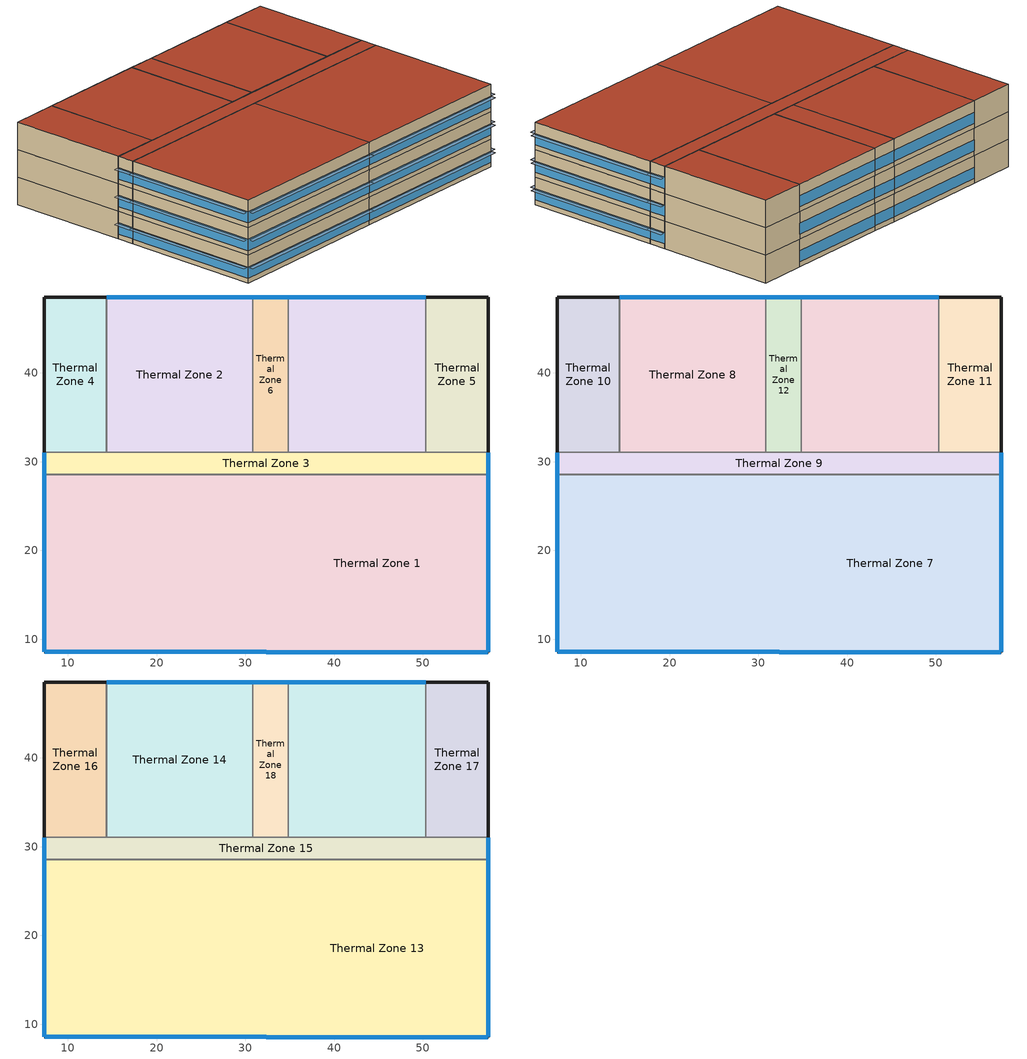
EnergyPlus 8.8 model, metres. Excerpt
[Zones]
Thermal Zone 1
 floor ground (ExtSlabCarpet 4in ClimateZone 1-8): 32.35,28.55 32.35,8.55 7.35,8.55 7.35,28.55 z0; 57.35,28.55 57.35,8.55 32.35,8.55 32.35,28.55 z0
 wall outside (WALL  C): 32.35,8.55 57.35,8.55 57.35,28.55 z0:4
 wall outside (ASHRAE 189.1-2009 ExtWall Mass ClimateZone 1): 7.35,28.55 7.35,8.55 32.35,8.55 z0:4
 wall to Thermal Zone 3 (Interior Wall): 57.35,28.55 32.35,28.55 7.35,28.55 z0:4
 window (ASHRAE 189.1-2009 ExtWindow ClimateZone 1): 57.35,8.58 57.35,28.53 / 7.37,8.55 32.32,8.55 / 7.35,28.53 7.35,8.58 / 32.37,8.55 57.32,8.55 z0.7:2.3
Thermal Zone 2
 floor ground (ExtSlabCarpet 4in ClimateZone 1-8): 30.85,48.55 30.85,31.05 14.35,31.05 14.35,48.55 z0; 50.35,48.55 50.35,31.05 34.85,31.05 34.85,48.55 z0
 wall outside (WALL  C): 30.85,48.55 14.35,48.55 / 50.35,48.55 34.85,48.55 z0:4
 wall to Thermal Zone 3 (Interior Wall): 14.35,31.05 30.85,31.05 / 34.85,31.05 50.35,31.05 z0:4
 wall to Thermal Zone 4 (Interior Wall): 14.35,48.55 14.35,31.05 z0:4
 wall to Thermal Zone 6 (Interior Wall): 30.85,31.05 30.85,48.55 / 34.85,48.55 34.85,31.05 z0:4
 wall to Thermal Zone 5 (Interior Wall): 50.35,31.05 50.35,48.55 z0:4
 window (ASHRAE 189.1-2009 ExtWindow ClimateZone 1): 30.82,48.55 14.37,48.55 z0.7:2.3; 50.32,48.55 34.87,48.55 z0.7:2.31
Thermal Zone 3
 floor ground (ExtSlabCarpet 4in ClimateZone 1-8): 57.35,31.05 57.35,28.55 7.35,28.55 7.35,31.05 z0
 wall outside (WALL  C): 57.35,28.55 57.35,31.05 / 7.35,31.05 7.35,28.55 z0:4
 wall to Thermal Zone 6 (Interior Wall): 34.85,31.05 30.85,31.05 z0:4
 wall to Thermal Zone 5 (Interior Wall): 57.35,31.05 50.35,31.05 z0:4
 wall to Thermal Zone 4 (Interior Wall): 14.35,31.05 7.35,31.05 z0:4
 window (ASHRAE 189.1-2009 ExtWindow ClimateZone 1): 57.35,28.58 57.35,31.03 / 7.35,31.03 7.35,28.58 z0.7:2.33
Thermal Zone 4
 floor ground (ExtSlabCarpet 4in ClimateZone 1-8): 14.35,48.55 14.35,31.05 7.35,31.05 7.35,48.55 z0
 wall outside (WALL  C): 14.35,48.55 7.35,48.55 7.35,31.05 z0:4
Thermal Zone 5
 floor ground (ExtSlabCarpet 4in ClimateZone 1-8): 57.35,48.55 57.35,31.05 50.35,31.05 50.35,48.55 z0
 wall outside (WALL  C): 57.35,31.05 57.35,48.55 50.35,48.55 z0:4
Thermal Zone 6
 floor ground (ExtSlabCarpet 4in ClimateZone 1-8): 34.85,48.55 34.85,31.05 30.85,31.05 30.85,48.55 z0
 wall outside (WALL  C): 34.85,48.55 30.85,48.55 z0:4
 window (ASHRAE 189.1-2009 ExtWindow ClimateZone 1): 34.82,48.55 30.87,48.55 z0.7:2.32
Thermal Zone 10
 floor to Thermal Zone 4 (Interior Floor): 14.35,48.55 14.35,31.05 7.35,31.05 7.35,48.55 z4
 wall outside (WALL  C): 14.35,48.55 7.35,48.55 7.35,31.05 z4:8
 wall to Thermal Zone 8 (Interior Wall): 14.35,31.05 14.35,48.55 z4:8
 wall to Thermal Zone 9 (Interior Wall): 7.35,31.05 14.35,31.05 z4:8
Thermal Zone 11
 floor to Thermal Zone 5 (Interior Floor): 57.35,48.55 57.35,31.05 50.35,31.05 50.35,48.55 z4
 wall outside (WALL  C): 57.35,31.05 57.35,48.55 50.35,48.55 z4:8
 wall to Thermal Zone 8 (Interior Wall): 50.35,48.55 50.35,31.05 z4:8
 wall to Thermal Zone 9 (Interior Wall): 50.35,31.05 57.35,31.05 z4:8
Thermal Zone 12
 floor to Thermal Zone 6 (Interior Floor): 34.85,48.55 34.85,31.05 30.85,31.05 30.85,48.55 z4
 wall outside (WALL  C): 34.85,48.55 30.85,48.55 z4:8
 wall to Thermal Zone 8 (Interior Wall): 34.85,31.05 34.85,48.55 / 30.85,48.55 30.85,31.05 z4:8
 wall to Thermal Zone 9 (Interior Wall): 30.85,31.05 34.85,31.05 z4:8
 window (ASHRAE 189.1-2009 ExtWindow ClimateZone 1): 34.82,48.55 30.87,48.55 z4.7:6.32
Thermal Zone 7
 floor to Thermal Zone 1 (Interior Floor): 32.35,28.55 32.35,8.55 7.35,8.55 7.35,28.55 z4; 57.35,28.55 57.35,8.55 32.35,8.55 32.35,28.55 z4
 wall outside (WALL  C): 7.35,28.55 7.35,8.55 32.35,8.55 57.35,8.55 57.35,28.55 z4:8
 wall to Thermal Zone 9 (Interior Wall): 57.35,28.55 32.35,28.55 7.35,28.55 z4:8
 window (ASHRAE 189.1-2009 ExtWindow ClimateZone 1): 7.37,8.55 32.32,8.55 / 7.35,28.53 7.35,8.58 / 32.37,8.55 57.32,8.55 / 57.35,8.58 57.35,28.53 z4.7:6.3
Thermal Zone 8
 floor to Thermal Zone 2 (Interior Floor): 30.85,48.55 30.85,31.05 14.35,31.05 14.35,48.55 z4; 50.35,48.55 50.35,31.05 34.85,31.05 34.85,48.55 z4
 wall outside (WALL  C): 30.85,48.55 14.35,48.55 / 50.35,48.55 34.85,48.55 z4:8
 wall to Thermal Zone 9 (Interior Wall): 14.35,31.05 30.85,31.05 / 34.85,31.05 50.35,31.05 z4:8
 window (ASHRAE 189.1-2009 ExtWindow ClimateZone 1): 30.82,48.55 14.37,48.55 z4.7:6.3; 50.32,48.55 34.87,48.55 z4.7:6.31
Thermal Zone 9
 floor to Thermal Zone 3 (Interior Floor): 57.35,31.05 57.35,28.55 7.35,28.55 7.35,31.05 z4
 wall outside (WALL  C): 57.35,28.55 57.35,31.05 / 7.35,31.05 7.35,28.55 z4:8
 window (ASHRAE 189.1-2009 ExtWindow ClimateZone 1): 57.35,28.58 57.35,31.03 / 7.35,31.03 7.35,28.58 z4.7:6.33
Thermal Zone 13
 floor to Thermal Zone 7 (Interior Floor): 32.35,28.55 32.35,8.55 7.35,8.55 7.35,28.55 z8; 57.35,28.55 57.35,8.55 32.35,8.55 32.35,28.55 z8
 wall outside (WALL  C): 7.35,28.55 7.35,8.55 32.35,8.55 57.35,8.55 57.35,28.55 z8:12
 wall to Thermal Zone 15 (Interior Wall): 57.35,28.55 32.35,28.55 7.35,28.55 z8:12
 window (ASHRAE 189.1-2009 ExtWindow ClimateZone 1): 7.37,8.55 32.32,8.55 / 7.35,28.53 7.35,8.58 / 32.37,8.55 57.32,8.55 / 57.35,8.58 57.35,28.53 z8.7:10.3
 roof outside (ASHRAE 189.1-2009 ExtRoof IEAD ClimateZone 1): 32.35,8.55 32.35,28.55 7.35,28.55 7.35,8.55 z12; 57.35,8.55 57.35,28.55 32.35,28.55 32.35,8.55 z12
Thermal Zone 14
 floor to Thermal Zone 8 (Interior Floor): 30.85,48.55 30.85,31.05 14.35,31.05 14.35,48.55 z8; 50.35,48.55 50.35,31.05 34.85,31.05 34.85,48.55 z8
 wall outside (WALL  C): 30.85,48.55 14.35,48.55 / 50.35,48.55 34.85,48.55 z8:12
 wall to Thermal Zone 15 (Interior Wall): 14.35,31.05 30.85,31.05 / 34.85,31.05 50.35,31.05 z8:12
 wall to Thermal Zone 16 (Interior Wall): 14.35,48.55 14.35,31.05 z8:12
 wall to Thermal Zone 18 (Interior Wall): 30.85,31.05 30.85,48.55 / 34.85,48.55 34.85,31.05 z8:12
 wall to Thermal Zone 17 (Interior Wall): 50.35,31.05 50.35,48.55 z8:12
 window (ASHRAE 189.1-2009 ExtWindow ClimateZone 1): 30.82,48.55 14.37,48.55 z8.7:10.3; 50.32,48.55 34.87,48.55 z8.7:10.31
 roof outside (ASHRAE 189.1-2009 ExtRoof IEAD ClimateZone 1): 30.85,31.05 30.85,48.55 14.35,48.55 14.35,31.05 z12; 50.35,31.05 50.35,48.55 34.85,48.55 34.85,31.05 z12
Thermal Zone 15
 floor to Thermal Zone 9 (Interior Floor): 57.35,31.05 57.35,28.55 7.35,28.55 7.35,31.05 z8
 wall outside (WALL  C): 57.35,28.55 57.35,31.05 / 7.35,31.05 7.35,28.55 z8:12
 wall to Thermal Zone 18 (Interior Wall): 34.85,31.05 30.85,31.05 z8:12
 wall to Thermal Zone 17 (Interior Wall): 57.35,31.05 50.35,31.05 z8:12
 wall to Thermal Zone 16 (Interior Wall): 14.35,31.05 7.35,31.05 z8:12
 window (ASHRAE 189.1-2009 ExtWindow ClimateZone 1): 57.35,28.58 57.35,31.03 / 7.35,31.03 7.35,28.58 z8.7:10.33
 roof outside (ASHRAE 189.1-2009 ExtRoof IEAD ClimateZone 1): 57.35,28.55 57.35,31.05 7.35,31.05 7.35,28.55 z12
Thermal Zone 16
 floor to Thermal Zone 10 (Interior Floor): 14.35,48.55 14.35,31.05 7.35,31.05 7.35,48.55 z8
 wall outside (WALL  C): 14.35,48.55 7.35,48.55 7.35,31.05 z8:12
 roof outside (ASHRAE 189.1-2009 ExtRoof IEAD ClimateZone 1): 14.35,31.05 14.35,48.55 7.35,48.55 7.35,31.05 z12
Thermal Zone 17
 floor to Thermal Zone 11 (Interior Floor): 57.35,48.55 57.35,31.05 50.35,31.05 50.35,48.55 z8
 wall outside (WALL  C): 57.35,31.05 57.35,48.55 50.35,48.55 z8:12
 roof outside (ASHRAE 189.1-2009 ExtRoof IEAD ClimateZone 1): 57.35,31.05 57.35,48.55 50.35,48.55 50.35,31.05 z12
Thermal Zone 18
 floor to Thermal Zone 12 (Interior Floor): 34.85,48.55 34.85,31.05 30.85,31.05 30.85,48.55 z8
 wall outside (WALL  C): 34.85,48.55 30.85,48.55 z8:12
 window (ASHRAE 189.1-2009 ExtWindow ClimateZone 1): 34.82,48.55 30.87,48.55 z8.7:10.32
 roof outside (ASHRAE 189.1-2009 ExtRoof IEAD ClimateZone 1): 34.85,31.05 34.85,48.55 30.85,48.55 30.85,31.05 z12
shading: 7.35,8.58 7.35,28.53 6.55,28.53 6.55,8.58 z2.3; 58.15,8.58 58.15,28.53 57.35,28.53 57.35,8.58 z2.3; 57.32,7.75 57.32,8.55 32.37,8.55 32.37,7.75 z2.3; 32.32,7.75 32.32,8.55 7.37,8.55 7.37,7.75 z2.3; 32.32,7.75 32.32,8.55 7.37,8.55 7.37,7.75 z10.3; 58.15,8.58 58.15,28.53 57.35,28.53 57.35,8.58 z10.3; 57.32,7.75 57.32,8.55 32.37,8.55 32.37,7.75 z10.3; 7.35,8.58 7.35,28.53 6.55,28.53 6.55,8.58 z10.3; 58.17,28.58 58.17,31.03 57.35,31.03 57.35,28.58 z10.33; 7.35,28.58 7.35,31.03 6.53,31.03 6.53,28.58 z10.33; 7.35,28.58 7.35,31.03 6.53,31.03 6.53,28.58 z2.33; 58.17,28.58 58.17,31.03 57.35,31.03 57.35,28.58 z2.33; 58.15,8.58 58.15,28.53 57.35,28.53 57.35,8.58 z6.3; 57.32,7.75 57.32,8.55 32.37,8.55 32.37,7.75 z6.3; 7.35,8.58 7.35,28.53 6.55,28.53 6.55,8.58 z6.3; 32.32,7.75 32.32,8.55 7.37,8.55 7.37,7.75 z6.3; 7.35,28.58 7.35,31.03 6.53,31.03 6.53,28.58 z6.33; 58.17,28.58 58.17,31.03 57.35,31.03 57.35,28.58 z6.33
[Building]
Engineering Company Office Building
[Site:Location]
NAGOYA: Latitude {deg}=35.25; Longitude {deg}=136.93; Time Zone {hr}=9; Elevation {m}=17
[Material] Thermal Absorptance=0.9
Name | Roughness | Thickness {m} | Conductivity {W/m-K} | Density {kg/m3} | Specific Heat {J/kg-K} | Solar Absorptance | Visible Absorptance
1/2IN Gypsum | Smooth | 0.0127 | 0.16 | 784.9 | 830 | 0.4 | 0.4
1IN Stucco | Smooth | 0.0253 | 0.6918 | 1858 | 837 | 0.92 | 0.92
2IN wood (Wall C) | MediumSmooth | 0.1016 | 0.15 | 608 | 1630 | 0.5 | 0.5
4IN Concrete HW (WALL B) | MediumRough | 0.10165 | 1.7296 | 2243 | 837 | 0.65 | 0.65
8IN Concrete HW | MediumRough | 0.2033 | 1.7296 | 2243 | 837 | 0.65 | 0.65
F16 Acoustic tile | MediumSmooth | 0.0191 | 0.06 | 368 | 590 | 0.3 | 0.3
G01a 19mm gypsum board | MediumSmooth | 0.019 | 0.16 | 800 | 1090 | 0.4 | 0.4
M11 100mm lightweight concrete | MediumRough | 0.1016 | 0.53 | 1280 | 840 | 0.5 | 0.5
MAT-CC05 4 HW CONCRETE | Rough | 0.1016 | 1.311 | 2240 | 836.8 | 0.85 | 0.85
Metal Decking | MediumSmooth | 0.0015 | 45.006 | 7680 | 418.4 | 0.6 | 0.6
Roof Insulation [18] | MediumRough | 0.1693 | 0.049 | 265 | 836.8 | 0.7 | 0.7
Roof Membrane | VeryRough | 0.0095 | 0.16 | 1121.29 | 1460 | 0.7 | 0.7
Wall Insulation [31] | MediumRough | 0.0337 | 0.0432 | 91 | 837 | 0.5 | 0.5
[Material:AirGap]
Name | Thermal Resistance {m2-K/W}
F04 Wall air space resistance | 0.15
F05 Ceiling air space resistance | 0.18
[Material:NoMass]
CP02 CARPET PAD: Roughness=Smooth; Thermal Resistance {m2-K/W}=0.1; Thermal Absorptance=0.9; Solar Absorptance=0.8; Visible Absorptance=0.8
[WindowMaterial:Blind]
Window Material Blind 1: Slat Orientation=Horizontal; Slat Width {m}=0.025; Slat Separation {m}=0.01875; Slat Thickness {m}=0.001; Slat Angle {deg}=45; Slat Conductivity {W/m-K}=221; Slat Beam Solar Transmittance=0; Front Side Slat Beam Solar Reflectance=0.5; Back Side Slat Beam Solar Reflectance=0.5; Slat Diffuse Solar Transmittance=0; Front Side Slat Diffuse Solar Reflectance=0.5; Back Side Slat Diffuse Solar Reflectance=0.5; Slat Beam Visible Transmittance=0; Front Side Slat Beam Visible Reflectance=0.5; Back Side Slat Beam Visible Reflectance=0.5; Slat Diffuse Visible Transmittance=0; Front Side Slat Diffuse Visible Reflectance=0.5; Back Side Slat Diffuse Visible Reflectance=0.5; Slat Infrared Hemispherical Transmittance=0; Front Side Slat Infrared Hemispherical Emissivity=0.9; Back Side Slat Infrared Hemispherical Emissivity=0.9; Blind to Glass Distance {m}=0.05; Blind Top Opening Multiplier=0.5; Blind Bottom Opening Multiplier=0.5; Blind Left Side Opening Multiplier=0.5; Blind Right Side Opening Multiplier=0.5; Minimum Slat Angle {deg}=0; Maximum Slat Angle {deg}=180
[WindowMaterial:Glazing]
Theoretical Glass [167]: Optical Data Type=SpectralAverage; Thickness {m}=0.003; Solar Transmittance at Normal Incidence=0.2374; Front Side Solar Reflectance at Normal Incidence=0.7126; Back Side Solar Reflectance at Normal Incidence=0; Visible Transmittance at Normal Incidence=0.2512; Front Side Visible Reflectance at Normal Incidence=0.6988; Back Side Visible Reflectance at Normal Incidence=0; Infrared Transmittance at Normal Incidence=0; Front Side Infrared Hemispherical Emissivity=0.985; Back Side Infrared Hemispherical Emissivity=0.985; Conductivity {W/m-K}=2.1073; Dirt Correction Factor for Solar and Visible Transmittance=1; Solar Diffusing=No
[WindowProperty:ShadingControl]
Shading Control 1: Shading Type=InteriorBlind; Shading Control Type=OnIfHighSolarOnWindow; Setpoint {BasedOnField A4}=27; Shading Control Is Scheduled=No; Glare Control Is Active=No; Shading Device Material=Window Material Blind 1
[Construction]
ASHRAE 189.1-2009 ExtRoof IEAD ClimateZone 1: Roof Membrane, Roof Insulation [18], Metal Decking
ASHRAE 189.1-2009 ExtWall Mass ClimateZone 1: 1IN Stucco, 8IN Concrete HW, Wall Insulation [31], 1/2IN Gypsum
ASHRAE 189.1-2009 ExtWindow ClimateZone 1: Theoretical Glass [167]
ExtSlabCarpet 4in ClimateZone 1-8: MAT-CC05 4 HW CONCRETE, CP02 CARPET PAD
Interior Floor: F16 Acoustic tile, F05 Ceiling air space resistance, M11 100mm lightweight concrete
Interior Wall: G01a 19mm gypsum board, F04 Wall air space resistance, G01a 19mm gypsum board
WALL  C: 1IN Stucco, Wall Insulation [31], 1/2IN Gypsum, 4IN Concrete HW (WALL B), 2IN wood (Wall C)
[Zone]
Name | Part of Total Floor Area
Thermal Zone 1; Thermal Zone 13; Thermal Zone 14; Thermal Zone 2; Thermal Zone 7; Thermal Zone 8 | Yes
Thermal Zone 10; Thermal Zone 11; Thermal Zone 12; Thermal Zone 15; Thermal Zone 16; Thermal Zone 17; Thermal Zone 18; Thermal Zone 3; Thermal Zone 4; Thermal Zone 5; Thermal Zone 6; Thermal Zone 9
[InternalMass] Construction=Interior Wall; Surface Area {m2}=80.0002
Name | Zone
Merged Surface 3 - Surface 9 | Thermal Zone 1
Merged Surface 109 - Surface 115 | Thermal Zone 13
Merged Surface 56 - Surface 62 | Thermal Zone 7
[ZoneControl:Thermostat] Control Object Type 1=ThermostatSetpoint:DualSetpoint
Name | Zone or ZoneList | Control Type Schedule | Control Name 1
Thermal Zone 1 Thermostat | Thermal Zone 1 | Thermal Zone 1 Thermostat Schedule | Thermal Zone 1 Thermostat 1
Thermal Zone 10 Thermostat | Thermal Zone 10 | Thermal Zone 10 Thermostat Schedule | Thermal Zone 10 Thermostat
Thermal Zone 11 Thermostat | Thermal Zone 11 | Thermal Zone 11 Thermostat Schedule | Thermal Zone 11 Thermostat
Thermal Zone 12 Thermostat | Thermal Zone 12 | Thermal Zone 12 Thermostat Schedule | Thermal Zone 12 Thermostat
Thermal Zone 13 Thermostat | Thermal Zone 13 | Thermal Zone 13 Thermostat Schedule | Thermal Zone 13 Thermostat 1
Thermal Zone 14 Thermostat | Thermal Zone 14 | Thermal Zone 14 Thermostat Schedule | Thermal Zone 14 Thermostat 1
Thermal Zone 15 Thermostat | Thermal Zone 15 | Thermal Zone 15 Thermostat Schedule | Thermal Zone 15 Thermostat
Thermal Zone 16 Thermostat | Thermal Zone 16 | Thermal Zone 16 Thermostat Schedule | Thermal Zone 16 Thermostat
Thermal Zone 17 Thermostat | Thermal Zone 17 | Thermal Zone 17 Thermostat Schedule | Thermal Zone 17 Thermostat
Thermal Zone 18 Thermostat | Thermal Zone 18 | Thermal Zone 18 Thermostat Schedule | Thermal Zone 18 Thermostat
Thermal Zone 2 Thermostat | Thermal Zone 2 | Thermal Zone 2 Thermostat Schedule | Thermal Zone 2 Thermostat 1
Thermal Zone 3 Thermostat | Thermal Zone 3 | Thermal Zone 3 Thermostat Schedule | Thermal Zone 3 Thermostat
Thermal Zone 4 Thermostat | Thermal Zone 4 | Thermal Zone 4 Thermostat Schedule | Thermal Zone 4 Thermostat
Thermal Zone 5 Thermostat | Thermal Zone 5 | Thermal Zone 5 Thermostat Schedule | Thermal Zone 5 Thermostat
Thermal Zone 6 Thermostat | Thermal Zone 6 | Thermal Zone 6 Thermostat Schedule | Thermal Zone 6 Thermostat
Thermal Zone 7 Thermostat | Thermal Zone 7 | Thermal Zone 7 Thermostat Schedule | Thermal Zone 7 Thermostat 1
Thermal Zone 8 Thermostat | Thermal Zone 8 | Thermal Zone 8 Thermostat Schedule | Thermal Zone 8 Thermostat 1
Thermal Zone 9 Thermostat | Thermal Zone 9 | Thermal Zone 9 Thermostat Schedule | Thermal Zone 9 Thermostat
[ThermostatSetpoint:DualSetpoint] Heating Setpoint Temperature Schedule=Medium Office HtgSetp; Cooling Setpoint Temperature Schedule=Medium Office ClgSetp
Thermal Zone 1 Thermostat 1; Thermal Zone 10 Thermostat; Thermal Zone 11 Thermostat; Thermal Zone 12 Thermostat; Thermal Zone 13 Thermostat 1; Thermal Zone 14 Thermostat 1; Thermal Zone 15 Thermostat; Thermal Zone 16 Thermostat; Thermal Zone 17 Thermostat; Thermal Zone 18 Thermostat; Thermal Zone 2 Thermostat 1; Thermal Zone 3 Thermostat; Thermal Zone 4 Thermostat; Thermal Zone 5 Thermostat; Thermal Zone 6 Thermostat; Thermal Zone 7 Thermostat 1; Thermal Zone 8 Thermostat 1; Thermal Zone 9 Thermostat
[ZoneVentilation:DesignFlowRate]
Name | Zone or ZoneList | Schedule | Design Flow Rate Calculation Method | Flow Rate per Person {m3/s-person} | Flow Rate per Zone Floor Area {m3/s-m2}
Thermal Zone 1 Ventilation per Person | Thermal Zone 1 | My Company Occ | Flow/Person | 0.00943895
Thermal Zone 10 Ventilation per Floor Area | Thermal Zone 10 | Always_On | Flow/Area |  | 0.000254
Thermal Zone 11 Ventilation per Floor Area | Thermal Zone 11 | Always_On | Flow/Area |  | 0.000254
Thermal Zone 12 Ventilation per Floor Area | Thermal Zone 12 | Always_On | Flow/Area |  | 0.000254
Thermal Zone 13 Ventilation per Person | Thermal Zone 13 | My Company Occ | Flow/Person | 0.00943895
Thermal Zone 14 Ventilation per Person | Thermal Zone 14 | My Company Occ | Flow/Person | 0.00943895
Thermal Zone 15 Ventilation per Floor Area | Thermal Zone 15 | Always_On | Flow/Area |  | 0.000254
Thermal Zone 16 Ventilation per Floor Area | Thermal Zone 16 | Always_On | Flow/Area |  | 0.000254
Thermal Zone 17 Ventilation per Floor Area | Thermal Zone 17 | Always_On | Flow/Area |  | 0.000254
Thermal Zone 18 Ventilation per Floor Area | Thermal Zone 18 | Always_On | Flow/Area |  | 0.000254
Thermal Zone 2 Ventilation per Person | Thermal Zone 2 | My Company Occ | Flow/Person | 0.00943895
Thermal Zone 3 Ventilation per Floor Area | Thermal Zone 3 | Always_On | Flow/Area |  | 0.000254
Thermal Zone 4 Ventilation per Floor Area | Thermal Zone 4 | Always_On | Flow/Area |  | 0.000254
Thermal Zone 5 Ventilation per Floor Area | Thermal Zone 5 | Always_On | Flow/Area |  | 0.000254
Thermal Zone 6 Ventilation per Floor Area | Thermal Zone 6 | Always_On | Flow/Area |  | 0.000254
Thermal Zone 7 Ventilation per Person | Thermal Zone 7 | My Company Occ | Flow/Person | 0.00943895
Thermal Zone 8 Ventilation per Person | Thermal Zone 8 | My Company Occ | Flow/Person | 0.00943895
Thermal Zone 9 Ventilation per Floor Area | Thermal Zone 9 | Always_On | Flow/Area |  | 0.000254
[Schedule:Compact]
Thermal Zone 1 Thermostat Schedule; Thermal Zone 10 Thermostat Schedule; Thermal Zone 11 Thermostat Schedule; Thermal Zone 12 Thermostat Schedule; Thermal Zone 13 Thermostat Schedule; Thermal Zone 14 Thermostat Schedule; Thermal Zone 15 Thermostat Schedule; Thermal Zone 16 Thermostat Schedule; Thermal Zone 17 Thermostat Schedule; Thermal Zone 18 Thermostat Schedule; Thermal Zone 2 Thermostat Schedule; Thermal Zone 3 Thermostat Schedule; Thermal Zone 4 Thermostat Schedule; Thermal Zone 5 Thermostat Schedule; Thermal Zone 6 Thermostat Schedule; Thermal Zone 7 Thermostat Schedule; Thermal Zone 8 Thermostat Schedule; Thermal Zone 9 Thermostat Schedule: Through: 12/31, For: AllDays, Until: 24:00, 4
[Schedule:Day:Interval]
Medium Office HtgSetp Rule 1 Day Schedule; Medium Office HtgSetp Summer Design Day: No, 24:00, 15.6
Medium Office HtgSetp Default Schedule: No, 06:00, 15.6, 22:00, 21, 24:00, 15.6
Medium Office HtgSetp Rule 2 Day Schedule: No, 06:00, 15.6, 18:00, 21, 24:00, 15.6
Medium Office HtgSetp Winter Design Day: No, 24:00, 21
Medium Office ClgSetp Rule 1 Day Schedule; Medium Office ClgSetp Winter Design Day: No, 24:00, 26.7
Medium Office ClgSetp Default Schedule; Medium Office ClgSetp Summer Design Day: No, 06:00, 26.7, 22:00, 24, 24:00, 26.7
Medium Office ClgSetp Rule 2 Day Schedule: No, 06:00, 26.7, 18:00, 24, 24:00, 26.7
Medium Office Bldg Occ Default Schedule 1: No, 06:00, 0, 07:00, 0.1, 08:00, 0.2, 12:00, 0.95, 13:00, 0.5, 17:00, 0.95, 18:00, 0.569017, 20:00, 0.213093, 24:00, 0.05
Medium Office Bldg Occ Rule 1 Day Schedule 1; Medium Office Bldg Occ Winter Design Day 1: No, 24:00, 0
Medium Office Bldg Occ Rule 2 Day Schedule 1: No, 06:00, 0, 08:00, 0.1, 12:00, 0.528913, 13:00, 0.202331, 24:00, 0
Medium Office Bldg Occ Summer Design Day 1: No, 06:00, 0, 22:00, 1, 24:00, 0.05
[Schedule:Week:Daily]
Schedule:Week:Daily {85987105-98a5-4eef-a97f-c0bbc412435e}: Medium Office HtgSetp Rule 1 Day Schedule, Medium Office HtgSetp Default Schedule, Medium Office HtgSetp Default Schedule, Medium Office HtgSetp Default Schedule, Medium Office HtgSetp Default Schedule, Medium Office HtgSetp Default Schedule, Medium Office HtgSetp Rule 2 Day Schedule, Medium Office HtgSetp Default Schedule, Medium Office HtgSetp Summer Design Day, Medium Office HtgSetp Winter Design Day, Medium Office HtgSetp Default Schedule, Medium Office HtgSetp Default Schedule
Schedule:Week:Daily {915f425b-e7fe-4e43-a462-ae76f2a249c1}: Medium Office ClgSetp Rule 1 Day Schedule, Medium Office ClgSetp Default Schedule, Medium Office ClgSetp Default Schedule, Medium Office ClgSetp Default Schedule, Medium Office ClgSetp Default Schedule, Medium Office ClgSetp Default Schedule, Medium Office ClgSetp Rule 2 Day Schedule, Medium Office ClgSetp Default Schedule, Medium Office ClgSetp Summer Design Day, Medium Office ClgSetp Winter Design Day, Medium Office ClgSetp Default Schedule, Medium Office ClgSetp Default Schedule
Schedule:Week:Daily {2b86a50d-3205-4222-9cde-5712c189d4a2}: Medium Office Bldg Occ Rule 1 Day Schedule 1, Medium Office Bldg Occ Default Schedule 1, Medium Office Bldg Occ Default Schedule 1, Medium Office Bldg Occ Default Schedule 1, Medium Office Bldg Occ Default Schedule 1, Medium Office Bldg Occ Default Schedule 1, Medium Office Bldg Occ Rule 2 Day Schedule 1, Medium Office Bldg Occ Default Schedule 1, Medium Office Bldg Occ Summer Design Day 1, Medium Office Bldg Occ Winter Design Day 1, Medium Office Bldg Occ Default Schedule 1, Medium Office Bldg Occ Default Schedule 1
[Schedule:Year]
Medium Office HtgSetp: Schedule:Week:Daily {85987105-98a5-4eef-a97f-c0bbc412435e}, 1, 1, 12, 31
Medium Office ClgSetp: Schedule:Week:Daily {915f425b-e7fe-4e43-a462-ae76f2a249c1}, 1, 1, 12, 31
My Company Occ: Schedule:Week:Daily {2b86a50d-3205-4222-9cde-5712c189d4a2}, 1, 1, 12, 31
[Schedule:Constant]
Always_On: Hourly Value=1
